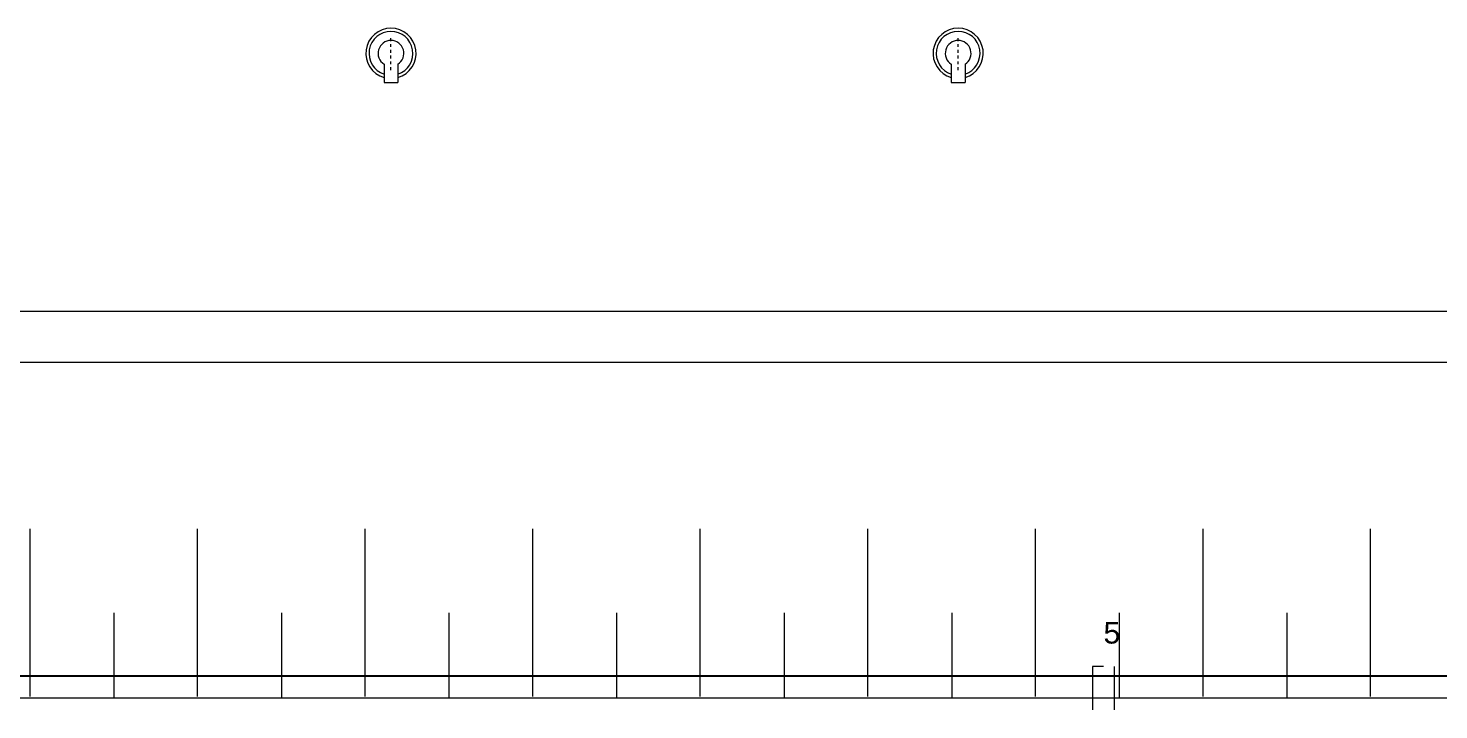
# Model space of a CAD drawing. Header units: millimetres. Extents: x 100 to 940, y 100 to 694.
# Drawn here: x 269.79 to 318.52, y 457.69 to 481.24 of the extents above; entities that cross this region are included whole.
import ezdxf

# ---------------------------------------------------------------- set-up
doc = ezdxf.new("R2010")
doc.units = ezdxf.units.MM
doc.linetypes.add('SGC_DASHDOT', pattern=[1, 0.5, -0.25, 0, -0.25])
for name, color, linetype, lineweight in [('COTAS', 5, 'Continuous', 5), ('PAREDE', 7, 'Continuous', 9), ('SGC-Conexoes (Linhas Externas)', 6, 'Continuous', 9), ('SGC-EIXOS', 9, 'SGC_DASHDOT', 9)]:
    doc.layers.add(name, color=color, linetype=linetype, lineweight=lineweight)
doc.styles.get("Standard").update_dxf_attribs({"font": 'arial.ttf'})

# ---------------------------------------------------------------- blocks, each defined once
blk = doc.blocks.new('BB-2-GA01-N0-D0-S0', base_point=(95383.7, 227116.1))
at = {"layer": 'SGC-Conexoes (Linhas Externas)'}
for p, q in [((95270.7, 227143), (95270.7, 227089.3)), ((95341.5, 227143), (95270.7, 227143)), ((95341.5, 227089.3), (95270.7, 227089.3))]:
    blk.add_line(p, q, dxfattribs=at)
for radius, start, end in [(97.4, 196, 164), (85, 198.4081, 161.5919), (50, 212.4682, 147.5318)]:
    blk.add_arc((95383.7, 227116.1), radius, start, end, dxfattribs=at)
at = {"layer": 'SGC-EIXOS'}
blk.add_line((95318.7, 227116.1), (95448.7, 227116.1), dxfattribs=at)

msp = doc.modelspace()

# ---------------------------------------------------------------- linework, layer by layer
at = {"color": 5, "lineweight": 15}
for p, q in [((306.938, 459.195), (306.563, 459.195)), ((306.563, 459.195), (306.563, 457.695)), ((307.313, 457.695), (307.313, 459.195))]:
    msp.add_line(p, q, dxfattribs=at)
at = {"color": 5}
msp.add_line((392.035, 458.859), (222.591, 458.859), dxfattribs=at)
at = {"layer": 'PAREDE'}
for p, q in [((233.339, 471.468), (331.307, 471.468)), ((382.073, 469.687), (231.557, 469.687)), ((269.854, 458.153), (269.854, 463.942)), ((269.854, 458.153), (269.854, 463.942)), ((275.643, 458.153), (275.643, 463.942)), ((275.643, 458.153), (275.643, 463.942)), ((281.432, 458.153), (281.432, 463.942)), ((281.432, 458.153), (281.432, 463.942)), ((287.221, 458.153), (287.221, 463.942)), ((287.221, 458.153), (287.221, 463.942)), ((293.01, 458.153), (293.01, 463.942)), ((293.01, 458.153), (293.01, 463.942)), ((298.799, 458.153), (298.799, 463.942)), ((298.799, 458.153), (298.799, 463.942)), ((298.799, 458.153), (298.799, 463.942)), ((298.799, 458.153), (298.799, 463.942)), ((304.589, 458.153), (304.589, 463.942)), ((304.589, 458.153), (304.589, 463.942)), ((310.378, 458.153), (310.378, 463.942)), ((310.378, 458.153), (310.378, 463.942)), ((316.167, 458.153), (316.167, 463.942)), ((316.167, 458.153), (316.167, 463.942)), ((272.749, 461.048), (272.749, 458.109)), ((278.538, 461.048), (278.538, 458.109)), ((284.327, 461.048), (284.327, 458.109)), ((290.116, 461.048), (290.116, 458.109)), ((295.905, 461.048), (295.905, 458.109)), ((301.694, 461.048), (301.694, 458.109)), ((307.483, 461.048), (307.483, 458.109)), ((313.272, 461.048), (313.272, 458.109)), ((219.979, 458.109), (394.542, 458.109))]:
    msp.add_line(p, q, dxfattribs=at)

# ---------------------------------------------------------------- block references
at = {"layer": 'SGC-Conexoes (Linhas Externas)', "xscale": 0.008906250000000001, "yscale": 0.008906250000000001, "zscale": 0.008906250000000001, "rotation": 90}
for p in [(282.323, 480.374), (301.917, 480.374)]:
    msp.add_blockref('BB-2-GA01-N0-D0-S0', p, dxfattribs=at)

# ---------------------------------------------------------------- texts
at = {"layer": 'COTAS', "color": 5, "lineweight": 15, "insert": (306.938, 460.733), "char_height": 0.75, "attachment_point": 1}
msp.add_mtext_dynamic_manual_height_columns('5', width=1385.51337, gutter_width=0.75, heights=[0], dxfattribs=at)

doc.saveas('drawing.dxf')
